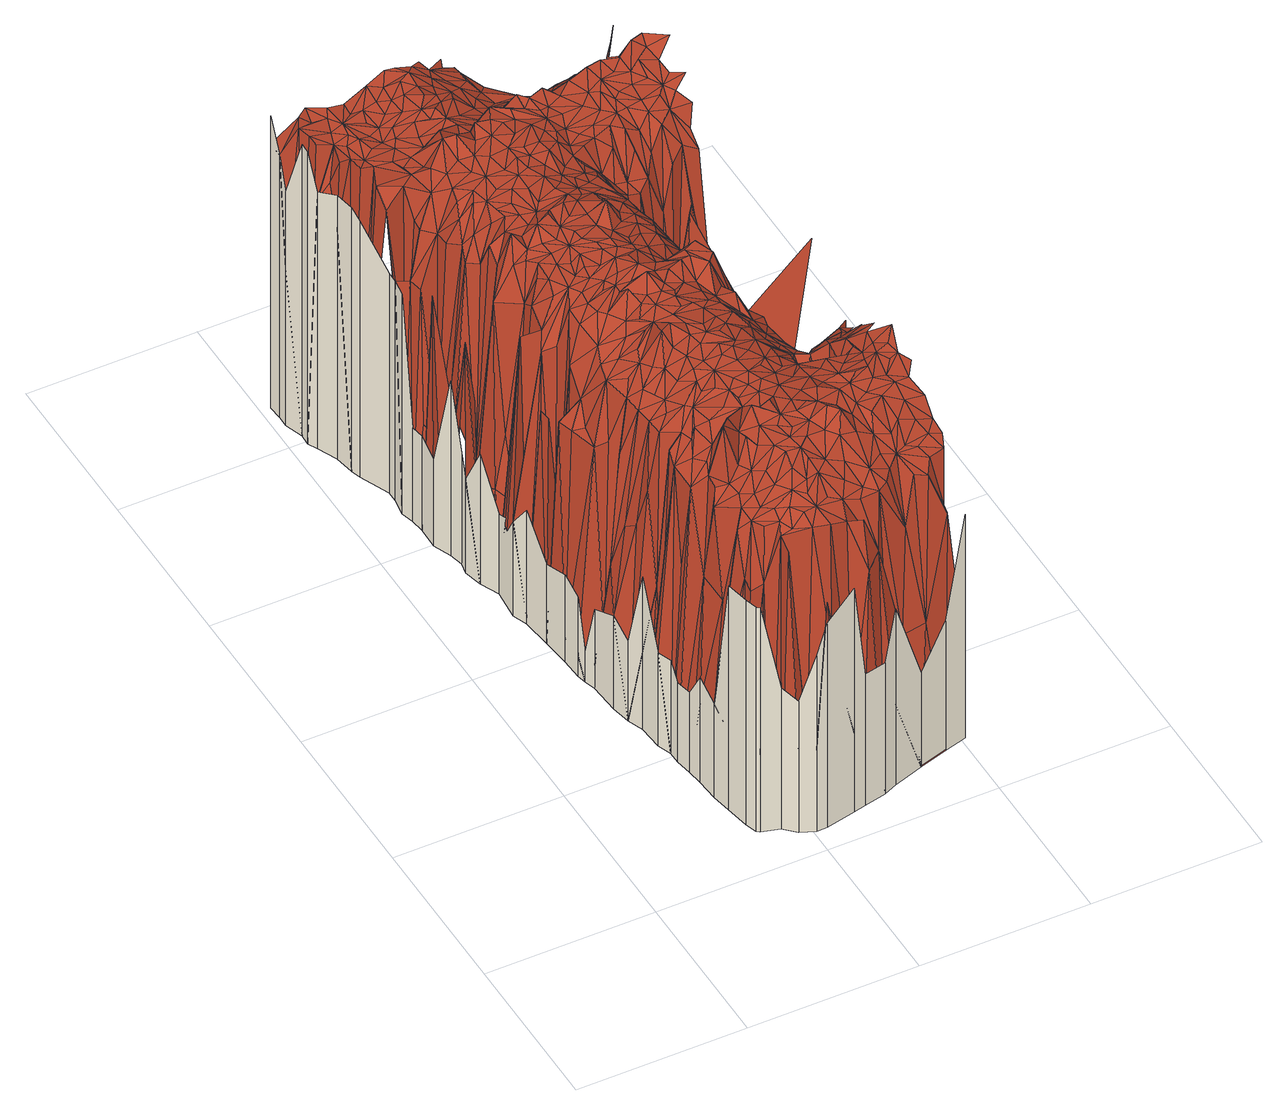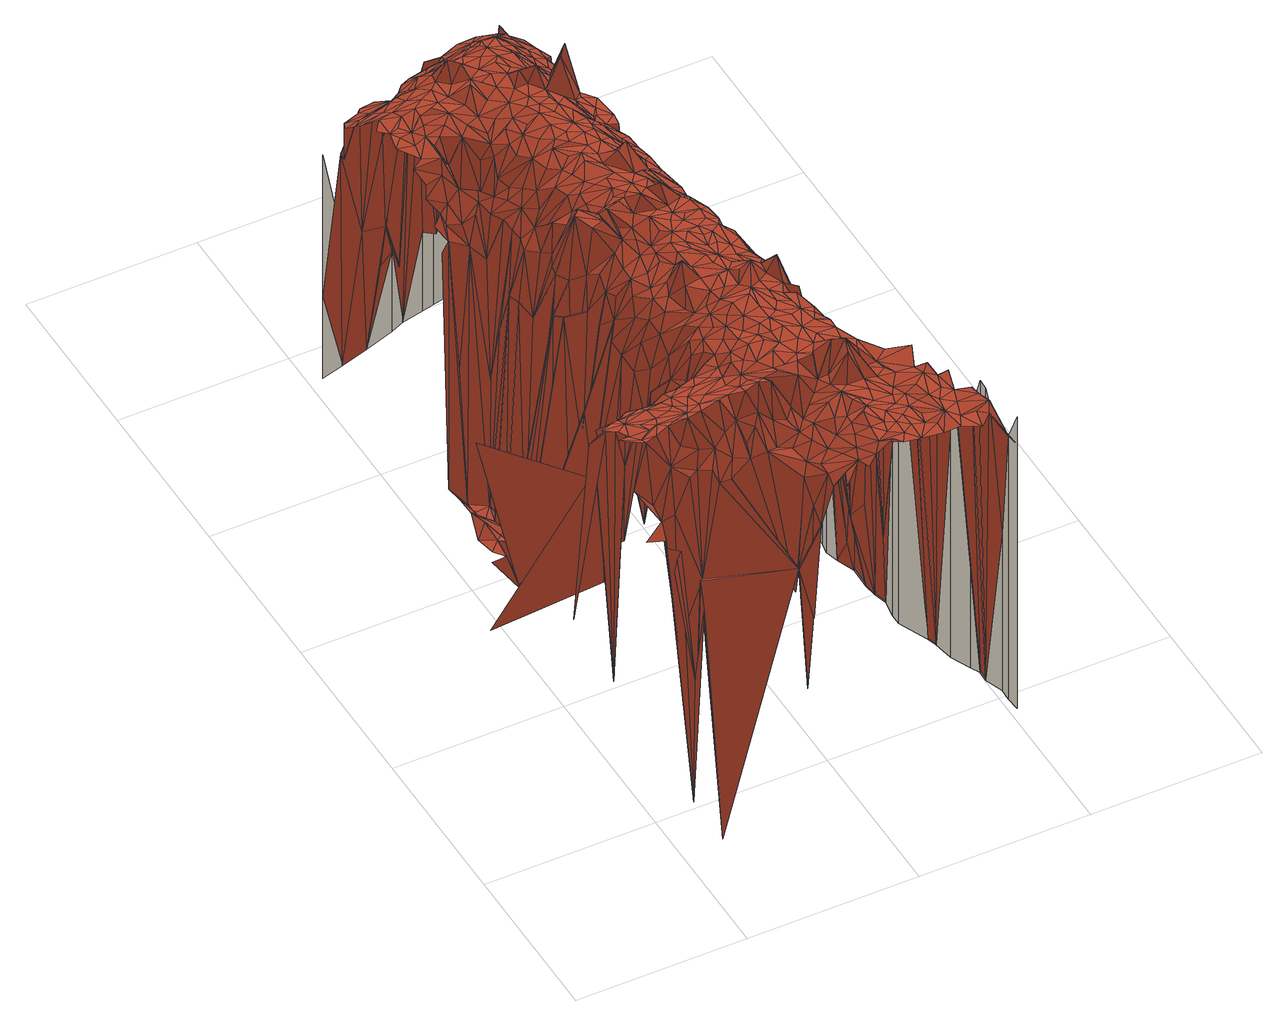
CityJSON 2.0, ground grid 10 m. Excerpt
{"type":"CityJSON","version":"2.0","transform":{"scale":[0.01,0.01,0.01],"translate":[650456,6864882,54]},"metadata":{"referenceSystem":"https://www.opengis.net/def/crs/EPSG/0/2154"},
"CityObjects":{
"building1":{"type":"Building","geometry":[{"type":"MultiSurface","lod":"2","boundaries":[[[0,1,2,3]],[[1,4,5,2]],[[6,0,3,7]],[[4,8,9,5]],[[10,11,12]],[[8,13,14,9]],[[15,10,16]],[[11,17,12]],[[18,15,16]],[[19,11,10]],[[20,6,7,21]],[[13,22,23,14]],[[15,19,10]],[[20,24,18]],[[17,25,26]],[[22,27,28,23]],[[11,29,17]],[[24,15,18]],[[27,30,31,28]],[[32,22,26]],[[30,33,34,31]],[[22,32,27]],[[35,11,19]],[[33,36,37,34]],[[29,38,17]],[[25,32,26]],[[39,30,27]],[[15,35,19]],[[40,20,21,41]],[[38,25,17]],[[36,42,43,37]],[[42,44,45,43]],[[11,35,29]],[[46,47,20]],[[20,48,24]],[[30,49,50]],[[49,51,50]],[[32,39,27]],[[48,15,24]],[[51,52,53]],[[30,39,54]],[[44,55,56,45]],[[52,42,53]],[[57,32,25]],[[47,48,20]],[[58,42,59]],[[35,15,60]],[[49,30,54]],[[52,51,61]],[[38,57,25]],[[35,38,29]],[[51,49,61]],[[55,62,63,56]],[[64,65,58]],[[62,66,67,63]],[[68,40,41,69]],[[47,46,70]],[[52,71,42]],[[32,57,72]],[[15,73,60]],[[42,71,59]],[[39,49,54]],[[48,73,15]],[[66,74,75,67]],[[76,64,58]],[[70,46,77]],[[48,47,70]],[[76,58,59]],[[39,32,78]],[[79,62,65]],[[73,35,60]],[[62,79,80]],[[57,38,81]],[[38,35,82]],[[78,32,72]],[[83,84,80]],[[64,79,65]],[[57,85,72]],[[52,61,86]],[[61,49,86]],[[74,87,88,75]],[[49,39,89]],[[85,57,81]],[[35,73,90]],[[35,90,82]],[[79,83,80]],[[73,48,91]],[[87,84,92]],[[84,83,93]],[[39,78,94]],[[95,38,82]],[[96,68,69,97]],[[71,52,98]],[[38,95,81]],[[92,84,93]],[[85,78,72]],[[39,94,89]],[[87,99,100,88]],[[79,64,101]],[[71,102,59]],[[103,48,70]],[[104,105,87]],[[104,87,106]],[[99,107,108,100]],[[102,76,59]],[[109,64,76]],[[91,48,103]],[[110,70,77]],[[73,91,111]],[[90,73,111]],[[83,79,112]],[[113,52,86]],[[83,114,93]],[[49,113,86]],[[78,85,115]],[[116,49,89]],[[64,109,101]],[[117,87,92]],[[102,71,98]],[[118,110,77]],[[87,117,106]],[[105,104,119]],[[120,85,81]],[[121,95,82]],[[52,113,98]],[[90,122,82]],[[107,123,124,108]],[[95,120,81]],[[125,92,93]],[[117,104,106]],[[102,109,76]],[[126,79,101]],[[49,116,113]],[[105,127,128]],[[94,78,129]],[[115,85,130]],[[131,132,128]],[[91,133,111]],[[110,103,70]],[[114,125,93]],[[134,135,136,137]],[[79,126,112]],[[78,115,138]],[[122,90,111]],[[94,129,89]],[[104,117,119]],[[139,117,92]],[[123,134,137,124]],[[132,131,140]],[[114,83,141]],[[122,121,82]],[[133,91,103]],[[85,120,130]],[[83,112,141]],[[125,139,92]],[[127,105,119]],[[95,121,142]],[[120,95,142]],[[129,78,138]],[[135,143,144,136]],[[109,126,101]],[[134,145,146]],[[127,147,128]],[[147,131,128]],[[131,148,140]],[[149,116,89]],[[148,145,134]],[[150,102,98]],[[129,149,89]],[[151,152,153,154]],[[143,151,154,144]],[[117,155,119]],[[125,114,141]],[[112,126,141]],[[156,157,146]],[[158,96,97,159]],[[145,156,146]],[[160,110,118]],[[152,161,162,153]],[[117,139,163]],[[133,164,111]],[[113,165,98]],[[155,127,119]],[[139,125,163]],[[166,115,130]],[[102,167,109]],[[164,122,111]],[[151,168,152]],[[164,133,103]],[[120,169,130]],[[165,150,98]],[[170,126,109]],[[121,122,171]],[[115,166,138]],[[155,117,163]],[[145,148,172]],[[110,173,103]],[[152,174,161]],[[167,102,150]],[[151,157,175]],[[116,176,113]],[[172,148,131]],[[161,177,178,162]],[[168,174,152]],[[179,120,142]],[[121,180,142]],[[181,125,141]],[[127,182,147]],[[177,183,184,178]],[[149,176,116]],[[126,185,141]],[[168,151,175]],[[182,131,147]],[[167,170,109]],[[157,156,186]],[[149,129,187]],[[173,164,103]],[[122,164,188]],[[127,155,189]],[[169,120,190]],[[169,166,130]],[[156,145,191]],[[125,192,163]],[[180,121,171]],[[176,165,113]],[[120,179,190]],[[193,122,188]],[[122,193,171]],[[165,167,150]],[[145,172,194]],[[183,195,196,184]],[[197,177,161]],[[182,172,131]],[[192,125,181]],[[170,167,198]],[[176,149,187]],[[177,199,183]],[[157,200,175]],[[201,129,138]],[[202,126,170]],[[174,197,161]],[[203,204,205,206]],[[200,157,186]],[[191,145,194]],[[173,110,207]],[[180,179,142]],[[208,181,141]],[[126,202,185]],[[209,155,163]],[[207,110,160]],[[204,210,211,205]],[[156,200,186]],[[212,213,214,215]],[[216,174,168]],[[216,168,175]],[[166,169,190]],[[177,217,218]],[[185,202,141]],[[183,199,196]],[[197,217,177]],[[219,203,206,220]],[[210,221,222,211]],[[213,219,220,214]],[[129,201,187]],[[223,212,215,224]],[[155,209,189]],[[195,223,224,196]],[[192,225,163]],[[221,226,227,222]],[[228,210,204]],[[199,177,218]],[[172,182,229]],[[230,170,198]],[[166,201,138]],[[202,208,141]],[[167,230,198]],[[231,176,187]],[[164,232,188]],[[233,234,235]],[[236,166,190]],[[216,197,174]],[[164,173,237]],[[238,239,212]],[[210,240,241]],[[179,236,190]],[[167,165,242]],[[156,191,243]],[[225,209,163]],[[232,193,188]],[[240,244,241]],[[217,197,218]],[[245,204,235]],[[193,246,171]],[[247,127,189]],[[247,182,127]],[[226,248,249,227]],[[165,176,242]],[[172,250,194]],[[202,170,251]],[[200,156,243]],[[246,180,171]],[[252,216,175]],[[234,233,253]],[[254,238,196]],[[255,233,213]],[[200,252,175]],[[210,228,256]],[[257,158,159,258]],[[170,230,251]],[[199,254,196]],[[240,210,256]],[[207,160,259]],[[250,191,194]],[[173,207,237]],[[250,172,229]],[[260,192,181]],[[167,261,230]],[[262,213,212]],[[180,246,179]],[[182,263,229]],[[201,231,187]],[[232,164,264]],[[166,236,265]],[[261,167,242]],[[245,228,204]],[[208,260,181]],[[233,255,253]],[[234,245,235]],[[176,266,242]],[[267,255,213]],[[236,179,268]],[[266,176,269]],[[239,262,212]],[[201,166,265]],[[244,270,271]],[[164,272,264]],[[273,176,231]],[[208,202,274]],[[232,275,193]],[[225,192,276]],[[275,246,193]],[[216,277,197]],[[272,164,237]],[[245,234,253]],[[240,270,244]],[[179,246,268]],[[238,278,239]],[[262,267,213]],[[209,247,189]],[[228,245,256]],[[197,279,218]],[[182,247,263]],[[279,199,218]],[[250,280,191]],[[176,273,269]],[[277,216,252]],[[254,199,281]],[[282,209,225]],[[238,254,278]],[[255,245,253]],[[283,252,200]],[[284,202,251]],[[263,285,229]],[[286,207,259]],[[287,250,229]],[[288,236,268]],[[207,286,237]],[[289,261,242]],[[201,273,231]],[[197,277,290]],[[230,284,251]],[[192,291,276]],[[292,200,243]],[[293,240,256]],[[272,232,264]],[[191,294,243]],[[282,225,276]],[[295,208,274]],[[280,294,191]],[[285,287,229]],[[261,296,230]],[[236,297,265]],[[260,298,192]],[[197,290,279]],[[292,283,200]],[[299,255,267]],[[300,201,265]],[[295,260,208]],[[199,279,281]],[[270,240,301]],[[192,298,291]],[[266,302,242]],[[245,293,256]],[[303,254,281]],[[232,304,275]],[[302,266,269]],[[297,236,288]],[[304,246,275]],[[289,296,261]],[[246,305,268]],[[273,201,306]],[[262,299,267]],[[247,285,263]],[[245,255,307]],[[278,254,303]],[[308,277,252]],[[309,288,268]],[[209,282,310]],[[280,250,311]],[[202,312,274]],[[283,308,252]],[[247,209,310]],[[255,299,307]],[[286,313,237]],[[284,230,314]],[[297,300,265]],[[315,250,287]],[[302,289,242]],[[230,296,314]],[[273,302,269]],[[316,257,258,317]],[[316,286,259]],[[277,318,290]],[[250,315,311]],[[319,262,239]],[[312,202,284]],[[320,232,272]],[[246,304,305]],[[278,319,239]],[[285,315,287]],[[240,321,301]],[[309,297,288]],[[201,322,306]],[[290,318,279]],[[240,293,321]],[[201,300,322]],[[323,292,243]],[[304,232,320]],[[324,303,281]],[[325,280,311]],[[326,273,306]],[[327,270,301]],[[325,294,280]],[[328,245,307]],[[300,297,329]],[[312,295,274]],[[279,324,281]],[[296,289,330]],[[331,272,237]],[[323,283,292]],[[294,323,243]],[[285,247,332]],[[324,278,303]],[[289,302,330]],[[245,328,293]],[[333,309,268]],[[295,312,260]],[[312,298,260]],[[302,273,334]],[[308,283,335]],[[299,262,336]],[[305,333,268]],[[313,331,237]],[[315,285,332]],[[299,337,307]],[[338,284,314]],[[339,282,276]],[[277,308,340]],[[300,329,341]],[[291,339,276]],[[273,326,334]],[[291,298,342]],[[279,318,343]],[[344,247,310]],[[322,326,306]],[[318,277,340]],[[329,297,341]],[[286,331,313]],[[333,297,309]],[[282,345,310]],[[315,346,311]],[[247,347,332]],[[321,327,301]],[[298,312,348]],[[338,312,284]],[[324,319,278]],[[322,300,341]],[[299,349,337]],[[294,325,350]],[[296,351,314]],[[337,328,307]],[[346,325,311]],[[305,304,352]],[[331,286,316]],[[247,344,347]],[[262,319,336]],[[323,294,350]],[[353,320,272]],[[296,330,354]],[[355,324,279]],[[272,331,356]],[[357,298,348]],[[304,320,358]],[[353,272,356]],[[355,279,343]],[[283,359,335]],[[283,323,359]],[[360,345,282]],[[346,315,332]],[[330,302,361]],[[328,362,293]],[[339,360,282]],[[363,291,342]],[[293,362,321]],[[351,338,314]],[[364,302,334]],[[297,333,365]],[[366,308,335]],[[298,357,342]],[[349,299,367]],[[333,305,352]],[[299,336,367]],[[326,364,334]],[[297,368,341]],[[345,344,310]],[[363,339,291]],[[351,296,354]],[[347,369,332]],[[368,297,365]],[[337,362,328]],[[318,370,343]],[[325,346,371]],[[327,321,372]],[[336,319,373]],[[308,366,340]],[[326,322,374]],[[312,375,348]],[[325,376,350]],[[319,324,377]],[[378,304,358]],[[379,316,317,380]],[[320,353,358]],[[304,378,352]],[[318,340,370]],[[302,381,361]],[[344,382,347]],[[312,338,383]],[[302,364,381]],[[376,325,371]],[[384,331,316]],[[349,385,337]],[[375,357,348]],[[386,323,350]],[[387,322,341]],[[321,362,372]],[[330,388,354]],[[355,389,324]],[[357,363,342]],[[364,326,374]],[[388,330,361]],[[362,337,390]],[[370,355,343]],[[339,345,360]],[[338,351,383]],[[324,389,377]],[[359,366,335]],[[336,373,391]],[[319,392,373]],[[393,346,332]],[[394,369,347]],[[369,393,332]],[[322,387,374]],[[331,395,356]],[[382,394,347]],[[359,323,396]],[[337,385,390]],[[368,387,341]],[[375,312,397]],[[395,353,356]],[[397,312,383]],[[333,398,365]],[[385,349,367]],[[376,386,350]],[[392,319,377]],[[399,368,365]],[[346,393,371]],[[400,333,352]],[[363,357,401]],[[323,386,396]],[[402,351,354]],[[382,344,403]],[[340,366,370]],[[367,336,391]],[[404,366,359]],[[405,376,371]],[[373,392,391]],[[357,375,401]],[[339,363,406]],[[353,407,358]],[[404,359,396]],[[351,402,383]],[[362,408,372]],[[345,339,409]],[[410,362,390]],[[398,399,365]],[[381,411,361]],[[407,378,358]],[[393,405,371]],[[394,393,369]],[[378,412,352]],[[345,413,344]],[[400,398,333]],[[414,364,374]],[[394,382,403]],[[411,388,361]],[[366,404,415]],[[389,355,416]],[[395,331,417]],[[385,410,390]],[[399,398,368]],[[408,362,418]],[[362,410,419]],[[412,400,352]],[[420,355,370]],[[363,401,421]],[[415,404,396]],[[353,395,407]],[[389,422,377]],[[388,423,354]],[[424,385,367]],[[387,368,425]],[[426,331,384]],[[427,397,383]],[[387,414,374]],[[344,413,403]],[[362,428,418]],[[422,392,377]],[[423,402,354]],[[375,397,429]],[[406,363,421]],[[364,430,381]],[[376,431,386]],[[428,362,419]],[[402,427,383]],[[375,432,401]],[[376,405,433]],[[368,398,425]],[[366,420,370]],[[364,414,434]],[[392,422,391]],[[413,345,409]],[[435,367,391]],[[386,431,396]],[[331,426,417]],[[436,411,381]],[[355,420,416]],[[405,393,433]],[[339,406,437]],[[430,364,434]],[[376,433,438]],[[378,407,439]],[[409,339,437]],[[410,385,440]],[[441,394,403]],[[385,424,440]],[[411,423,388]],[[412,378,439]],[[393,394,441]],[[435,424,367]],[[431,415,396]],[[442,366,415]],[[420,366,443]],[[401,432,421]],[[375,429,444]],[[445,389,416]],[[422,389,445]],[[432,375,444]],[[366,442,443]],[[410,428,419]],[[395,446,407]],[[422,435,391]],[[447,376,438]],[[398,400,448]],[[426,395,417]],[[449,426,384]],[[430,436,381]],[[402,423,450]],[[431,376,447]],[[400,412,448]],[[414,387,451]],[[429,397,452]],[[397,427,453]],[[398,454,425]],[[433,393,455]],[[456,379,380,457]],[[393,458,455]],[[413,441,403]],[[427,402,459]],[[449,384,456]],[[458,393,460]],[[414,430,434]],[[431,442,415]],[[393,441,460]],[[461,387,425]],[[462,402,450]],[[413,409,437]],[[432,463,421]],[[424,435,464]],[[465,406,421]],[[428,410,466]],[[433,447,438]],[[397,453,452]],[[467,412,439]],[[435,422,468]],[[469,408,418]],[[444,429,452]],[[470,422,445]],[[446,395,471]],[[432,444,472]],[[446,473,407]],[[412,467,448]],[[387,461,451]],[[428,469,418]],[[406,465,437]],[[474,445,416]],[[475,411,436]],[[407,476,439]],[[463,432,472]],[[430,414,477]],[[411,475,423]],[[395,426,471]],[[420,474,416]],[[424,478,440]],[[423,462,450]],[[402,462,459]],[[410,440,479]],[[398,480,454]],[[454,461,425]],[[463,465,421]],[[453,427,459]],[[478,424,464]],[[480,398,448]],[[481,420,443]],[[442,431,482]],[[413,483,441]],[[473,484,407]],[[466,410,479]],[[426,449,456]],[[428,466,485]],[[486,413,437]],[[442,481,443]],[[474,470,445]],[[431,487,482]],[[441,483,460]],[[484,476,407]],[[488,458,460]],[[489,433,455]],[[430,475,436]],[[408,469,490]],[[458,489,455]],[[447,433,491]],[[476,467,439]],[[492,435,468]],[[435,492,464]],[[493,414,451]],[[473,446,471]],[[422,494,468]],[[433,495,491]],[[469,428,485]],[[444,496,472]],[[474,420,497]],[[414,493,477]],[[498,430,477]],[[462,423,499]],[[422,470,494]],[[500,444,452]],[[465,463,501]],[[467,480,448]],[[461,454,502]],[[483,488,460]],[[496,463,472]],[[495,433,503]],[[420,481,504]],[[481,442,482]],[[497,420,504]],[[454,480,502]],[[423,475,499]],[[505,413,486]],[[506,431,447]],[[458,488,489]],[[431,506,487]],[[413,505,483]],[[466,507,485]],[[453,500,452]],[[465,508,437]],[[505,486,437]],[[463,496,501]],[[470,474,509]],[[461,510,451]],[[433,489,503]],[[478,511,440]],[[467,476,512]],[[475,430,513]],[[430,498,513]],[[507,466,479]],[[514,426,456]],[[440,511,479]],[[480,467,512]],[[426,514,471]],[[496,444,515]],[[516,453,459]],[[444,500,515]],[[473,517,484]],[[493,498,477]],[[462,516,459]],[[487,518,482]],[[510,493,451]],[[508,505,437]],[[517,473,471]],[[519,478,464]],[[517,476,484]],[[483,520,488]],[[521,469,485]],[[506,447,491]],[[522,465,501]],[[507,521,485]],[[492,519,464]],[[523,492,468]],[[512,476,524]],[[495,525,491]],[[500,453,526]],[[518,481,482]],[[527,461,502]],[[489,488,528]],[[505,520,483]],[[529,474,497]],[[522,508,465]],[[481,530,504]],[[494,523,468]],[[480,531,502]],[[462,499,532]],[[510,461,533]],[[534,470,509]],[[506,535,487]],[[525,495,503]],[[535,518,487]],[[496,522,501]],[[536,511,478]],[[453,516,526]],[[537,507,479]],[[538,497,504]],[[474,529,509]],[[470,534,494]],[[531,480,512]],[[539,517,471]],[[514,539,471]],[[499,475,532]],[[488,520,528]],[[476,540,524]],[[476,517,540]],[[519,536,478]],[[541,498,493]],[[511,537,479]],[[505,508,542]],[[493,510,533]],[[462,532,516]],[[461,527,533]],[[481,543,530]],[[531,527,502]],[[543,481,518]],[[489,544,503]],[[475,513,545]],[[513,498,545]],[[530,538,504]],[[525,506,491]],[[496,515,546]],[[508,522,547]],[[514,456,548]],[[544,489,528]],[[548,456,457,549]],[[550,469,521]],[[531,512,551]],[[521,507,552]],[[500,553,515]],[[522,496,546]],[[508,554,542]],[[554,508,547]],[[520,555,528]],[[523,519,492]],[[511,536,556]],[[553,500,526]],[[538,529,497]],[[512,524,557]],[[520,505,558]],[[529,559,509]],[[532,475,560]],[[559,534,509]],[[498,541,545]],[[507,537,552]],[[558,505,542]],[[541,493,561]],[[536,519,556]],[[522,554,547]],[[517,539,562]],[[534,523,494]],[[539,514,562]],[[475,563,560]],[[515,553,546]],[[537,511,564]],[[565,493,533]],[[551,512,557]],[[525,503,566]],[[567,518,535]],[[563,475,545]],[[524,540,557]],[[554,558,542]],[[540,517,568]],[[543,569,530]],[[493,565,561]],[[503,544,566]],[[570,522,546]],[[527,565,533]],[[506,525,571]],[[554,522,570]],[[555,520,572]],[[527,531,573]],[[574,544,528]],[[506,575,535]],[[576,541,561]],[[543,518,577]],[[569,538,530]],[[517,578,568]],[[516,532,579]],[[580,511,556]],[[520,558,572]],[[559,529,581]],[[534,559,581]],[[578,517,582]],[[519,523,583]],[[575,567,535]],[[516,584,526]],[[585,537,564]],[[519,580,556]],[[537,585,552]],[[555,586,528]],[[587,531,551]],[[569,543,577]],[[553,526,588]],[[523,534,583]],[[589,554,570]],[[590,517,562]],[[511,591,564]],[[565,576,561]],[[592,521,552]],[[592,550,521]],[[553,593,546]],[[540,568,557]],[[529,538,594]],[[569,595,538]],[[567,596,518]],[[565,527,597]],[[575,506,571]],[[598,532,560]],[[593,570,546]],[[514,599,562]],[[600,541,576]],[[541,600,545]],[[599,514,548]],[[517,590,582]],[[518,596,577]],[[558,554,601]],[[511,580,591]],[[586,574,528]],[[563,602,560]],[[525,603,571]],[[531,604,573]],[[532,598,579]],[[603,525,566]],[[584,516,579]],[[589,570,593]],[[604,527,573]],[[544,605,566]],[[605,544,574]],[[554,589,606]],[[529,607,581]],[[600,563,545]],[[586,555,572]],[[575,596,567]],[[591,585,564]],[[593,553,608]],[[526,584,588]],[[531,587,604]],[[602,598,560]],[[554,609,601]],[[592,610,550]],[[585,592,552]],[[519,611,612]],[[607,529,594]],[[613,534,581]],[[580,519,612]],[[609,554,606]],[[597,527,614]],[[519,615,611]],[[615,519,583]],[[534,613,583]],[[568,578,616]],[[563,600,602]],[[617,551,557]],[[558,618,572]],[[619,553,588]],[[553,619,608]],[[595,569,620]],[[603,575,571]],[[621,569,577]],[[622,565,597]],[[576,565,623]],[[595,624,538]],[[589,593,625]],[[568,626,557]],[[617,587,551]],[[527,604,614]],[[598,584,579]],[[627,590,562]],[[628,578,582]],[[618,558,601]],[[629,600,576]],[[596,575,630]],[[596,621,577]],[[538,624,594]],[[605,631,566]],[[599,627,562]],[[631,603,566]],[[585,591,632]],[[592,585,632]],[[589,625,606]],[[569,621,620]],[[592,633,610]],[[634,605,574]],[[598,602,635]],[[578,628,616]],[[618,586,572]],[[607,636,581]],[[637,548,549,638]],[[584,619,588]],[[629,576,623]],[[639,593,608]],[[640,565,622]],[[641,599,548]],[[586,634,574]],[[626,568,616]],[[602,600,635]],[[575,642,630]],[[636,613,581]],[[636,607,594]],[[580,643,591]],[[596,644,621]],[[590,645,582]],[[565,640,623]],[[626,617,557]],[[575,603,646]],[[593,639,625]],[[624,595,620]],[[619,639,608]],[[647,622,597]],[[643,580,612]],[[584,598,648]],[[611,649,612]],[[650,596,630]],[[651,609,606]],[[647,597,614]],[[613,652,583]],[[600,629,653]],[[598,635,654]],[[609,655,601]],[[615,652,611]],[[656,598,654]],[[652,615,583]],[[587,617,657]],[[591,643,632]],[[631,605,658]],[[603,631,658]],[[659,592,632]],[[596,650,644]],[[642,575,646]],[[627,645,590]],[[635,600,653]],[[587,660,604]],[[619,584,661]],[[645,628,582]],[[624,636,594]],[[598,656,648]],[[633,592,659]],[[625,651,606]],[[609,651,662]],[[605,634,658]],[[652,649,611]],[[586,618,663]],[[655,618,601]],[[655,609,662]],[[660,587,657]],[[642,650,630]],[[613,636,664]],[[621,665,620]],[[639,619,661]],[[640,622,666]],[[634,586,663]],[[604,660,614]],[[644,665,621]],[[643,659,632]],[[649,643,612]],[[622,647,666]],[[625,639,667]],[[668,629,623]],[[669,626,616]],[[629,668,653]],[[670,584,648]],[[652,613,671]],[[584,670,661]],[[672,624,620]],[[640,668,623]],[[628,669,616]],[[660,647,614]],[[635,673,654]],[[674,603,658]],[[675,651,625]],[[665,672,620]],[[676,613,664]],[[617,677,657]],[[673,635,653]],[[603,674,646]],[[678,640,666]],[[618,655,679]],[[633,659,680]],[[617,626,681]],[[644,650,682]],[[634,683,658]],[[650,642,684]],[[613,676,671]],[[685,625,667]],[[628,645,686]],[[665,644,682]],[[647,678,666]],[[687,656,654]],[[668,640,678]],[[685,675,625]],[[618,688,663]],[[633,680,689]],[[690,634,663]],[[691,673,653]],[[659,643,692]],[[693,660,657]],[[688,618,679]],[[656,694,648]],[[643,649,692]],[[669,628,686]],[[636,695,664]],[[626,669,681]],[[695,636,624]],[[680,659,696]],[[697,639,661]],[[652,698,649]],[[699,642,646]],[[683,634,690]],[[662,651,700]],[[673,687,654]],[[677,617,681]],[[698,652,671]],[[639,697,667]],[[647,660,701]],[[655,662,700]],[[659,692,696]],[[682,650,702]],[[694,670,648]],[[683,674,658]],[[672,665,703]],[[656,687,704]],[[705,691,653]],[[694,656,704]],[[684,642,699]],[[672,695,624]],[[668,705,653]],[[655,688,679]],[[706,693,657]],[[677,706,657]],[[668,678,707]],[[670,697,661]],[[678,647,708]],[[692,649,709]],[[710,650,684]],[[649,698,709]],[[650,710,702]],[[695,676,664]],[[688,690,663]],[[676,711,671]],[[712,651,675]],[[713,665,682]],[[714,698,671]],[[711,714,671]],[[697,685,667]],[[665,713,703]],[[647,701,708]],[[674,699,646]],[[706,660,693]],[[695,672,703]],[[651,712,700]],[[670,694,715]],[[716,673,691]],[[701,660,717]],[[685,718,675]],[[688,655,719]],[[697,670,715]],[[668,707,720]],[[680,696,721]],[[674,683,722]],[[660,706,717]],[[676,723,711]],[[696,692,721]],[[716,687,673]],[[713,682,724]],[[718,712,675]],[[676,695,725]],[[687,726,704]],[[727,683,690]],[[705,668,720]],[[726,694,704]],[[728,655,700]],[[705,716,691]],[[723,676,725]],[[690,688,729]],[[678,730,707]],[[706,677,731]],[[732,682,702]],[[698,733,709]],[[698,714,734]],[[714,711,734]],[[692,709,735]],[[718,685,736]],[[737,710,684]],[[738,685,697]],[[713,739,703]],[[655,728,719]],[[739,695,703]],[[740,680,741]],[[737,684,699]],[[683,727,722]],[[711,723,734]],[[730,678,708]],[[685,738,736]],[[710,732,702]],[[738,697,715]],[[680,742,741]],[[743,680,721]],[[744,674,722]],[[674,744,699]],[[716,726,687]],[[712,745,700]],[[694,746,715]],[[682,732,724]],[[694,726,747]],[[728,688,719]],[[727,690,729]],[[721,692,735]],[[748,701,717]],[[695,749,725]],[[709,733,735]],[[701,748,708]],[[718,745,712]],[[749,723,725]],[[680,743,742]],[[738,718,736]],[[706,748,717]],[[710,737,750]],[[707,751,720]],[[739,713,752]],[[745,728,700]],[[698,734,753]],[[733,698,753]],[[754,694,747]],[[723,755,734]],[[732,710,750]],[[695,739,756]],[[757,705,720]],[[746,738,715]],[[707,730,758]],[[759,713,724]],[[688,760,729]],[[757,716,705]],[[749,695,756]],[[745,718,761]],[[751,707,758]],[[743,721,735]],[[762,744,722]],[[727,762,722]],[[688,728,763]],[[694,754,746]],[[723,749,764]],[[726,754,747]],[[744,765,699]],[[713,759,752]],[[755,723,764]],[[765,737,699]],[[766,757,720]],[[737,732,750]],[[728,745,767]],[[726,716,768]],[[734,755,753]],[[751,766,720]],[[760,727,729]],[[760,688,763]],[[732,759,724]],[[718,738,769]],[[770,743,735]],[[733,771,735]],[[772,716,757]],[[765,744,762]],[[728,767,763]],[[716,772,773]],[[716,773,768]],[[739,752,774]],[[775,762,727]],[[754,726,776]],[[737,765,777]],[[771,733,753]],[[732,737,778]],[[743,770,779]],[[780,738,746]],[[749,781,764]],[[772,757,766]],[[743,782,742]],[[783,726,768]],[[739,784,756]],[[771,770,735]],[[718,785,761]],[[755,771,753]],[[765,762,775]],[[727,760,786]],[[775,727,786]],[[726,783,776]],[[784,749,756]],[[755,787,771]],[[782,743,779]],[[752,759,774]],[[785,745,761]],[[788,737,777]],[[789,732,778]],[[772,766,790]],[[791,755,764]],[[738,780,769]],[[773,772,768]],[[759,732,792]],[[793,718,769]],[[732,789,792]],[[737,788,778]],[[755,791,787]],[[765,775,794]],[[781,749,784]],[[765,788,777]],[[767,745,795]],[[781,791,764]],[[754,796,746]],[[794,775,786]],[[765,794,797]],[[798,739,774]],[[788,765,797]],[[785,718,793]],[[770,799,779]],[[800,789,778]],[[770,771,801]],[[767,795,763]],[[739,798,784]],[[802,782,779]],[[789,800,792]],[[772,803,768]],[[759,804,774]],[[787,805,771]],[[796,754,776]],[[796,780,746]],[[803,783,768]],[[795,760,763]],[[804,759,792]],[[787,791,806]],[[799,770,801]],[[799,802,779]],[[788,807,778]],[[805,787,806]],[[745,785,795]],[[783,796,776]],[[803,772,808]],[[791,781,809]],[[807,800,778]],[[807,788,797]],[[771,805,801]],[[780,810,769]],[[799,782,802]],[[800,804,792]],[[783,803,811]],[[782,799,812]],[[813,781,784]],[[791,805,806]],[[810,793,769]],[[796,783,811]],[[781,813,809]],[[780,796,814]],[[810,780,814]],[[804,815,774]],[[816,791,809]],[[817,794,786]],[[804,800,818]],[[810,785,793]],[[815,798,774]],[[807,819,800]],[[798,813,784]],[[794,817,797]],[[805,791,820]],[[821,807,797]],[[800,822,818]],[[785,810,795]],[[791,816,820]],[[800,819,822]],[[799,801,823]],[[801,805,823]],[[815,804,818]],[[796,824,814]],[[824,810,814]],[[813,798,825]],[[826,816,809]],[[813,826,809]],[[819,807,821]],[[810,827,795]],[[798,815,825]],[[822,819,818]],[[817,821,797]],[[805,820,823]],[[827,810,828]],[[810,824,828]],[[820,816,829]],[[819,830,818]],[[830,815,818]],[[831,813,825]],[[815,832,825]],[[816,826,829]],[[813,831,826]],[[833,817,786]],[[795,827,834]],[[832,815,835]],[[836,819,821]],[[815,830,835]],[[837,799,823]],[[830,819,838]],[[760,839,786]],[[832,831,825]],[[819,836,838]],[[837,820,829]],[[817,836,821]],[[820,837,823]],[[831,832,840]],[[826,841,829]],[[831,841,826]],[[842,760,795]],[[830,843,835]],[[844,832,835]],[[836,817,845]],[[843,830,838]],[[832,844,840]],[[836,846,838]],[[841,847,829]],[[836,845,848]],[[849,837,829]],[[831,840,850]],[[841,831,851]],[[843,844,835]],[[845,817,833]],[[852,799,837]],[[846,843,838]],[[846,836,848]],[[853,849,829]],[[847,853,829]],[[840,844,850]],[[831,854,851]],[[854,831,850]],[[845,855,848]],[[847,841,856]],[[839,833,786]],[[845,833,857]],[[858,841,851]],[[844,843,859]],[[855,846,848]],[[843,846,860]],[[855,845,857]],[[799,852,861]],[[841,858,856]],[[852,837,849]],[[854,858,851]],[[844,862,850]],[[843,860,859]],[[860,846,855]],[[853,852,849]],[[863,853,847]],[[863,847,856]],[[864,854,850]],[[862,844,859]],[[833,865,857]],[[799,861,866]],[[862,864,850]],[[858,863,856]],[[852,853,867]],[[853,863,867]],[[858,854,868]],[[854,864,869]],[[860,862,859]],[[860,855,870]],[[871,855,857]],[[864,862,869]],[[863,858,868]],[[862,860,872]],[[873,860,870]],[[874,854,869]],[[855,871,870]],[[854,874,868]],[[860,873,875]],[[876,852,867]],[[863,876,867]],[[872,860,875]],[[862,877,869]],[[861,852,878]],[[877,862,879]],[[877,874,869]],[[862,872,880]],[[881,863,868]],[[882,852,876]],[[862,880,879]],[[852,882,878]],[[874,881,868]],[[863,883,876]],[[863,881,884]],[[883,863,884]],[[885,861,878]],[[883,882,876]],[[877,886,874]],[[886,881,874]],[[861,885,866]],[[882,887,878]],[[881,888,884]],[[889,890,878]],[[882,883,891]],[[890,885,878]],[[888,883,884]],[[887,889,878]],[[887,882,891]],[[883,892,891]],[[890,889,893]],[[894,890,893]]],"semantics":{"surfaces":[{"type":"WallSurface"},{"type":"RoofSurface"}],"values":[0,0,0,0,1,0,1,1,1,1,0,0,1,1,1,0,1,1,0,1,0,1,1,0,1,1,1,1,0,1,0,0,1,1,1,1,1,1,1,1,1,0,1,1,1,1,1,1,1,1,1,1,0,1,0,0,1,1,1,1,1,1,1,0,1,1,1,1,1,1,1,1,1,1,1,1,1,1,1,1,0,1,1,1,1,1,1,1,1,1,1,0,1,1,1,1,1,0,1,1,1,1,1,0,1,1,1,1,1,1,1,1,1,1,1,1,1,1,1,1,1,1,1,1,1,1,0,1,1,1,1,1,1,1,1,1,1,1,1,1,0,1,1,1,1,1,1,0,1,1,1,1,1,1,1,1,1,1,1,0,1,1,1,1,1,1,1,1,1,0,0,1,1,1,1,0,1,1,0,1,1,1,1,1,1,1,1,1,1,1,1,1,1,1,1,1,1,1,1,1,1,1,0,1,1,1,1,1,0,1,1,1,1,1,1,1,1,1,1,1,1,1,1,1,1,1,1,1,1,1,0,1,1,1,1,1,1,1,1,1,1,0,1,1,1,1,1,1,1,1,0,1,0,1,1,1,1,1,1,1,0,0,0,1,0,1,0,1,0,1,1,1,1,1,1,1,1,1,1,1,1,1,1,1,1,1,1,1,1,1,1,1,1,1,1,0,1,1,1,1,1,1,1,1,1,1,1,0,1,1,1,1,1,1,1,1,1,1,1,1,1,1,1,1,1,1,1,1,1,1,1,1,1,1,1,1,1,1,1,1,1,1,1,1,1,1,1,1,1,1,1,1,1,1,1,1,1,1,1,1,1,1,1,1,1,1,1,1,1,1,1,1,1,1,1,1,1,1,1,1,1,1,1,1,1,1,1,1,1,1,1,1,1,1,1,1,1,1,1,1,1,1,1,1,1,1,1,1,1,1,1,1,1,1,1,1,1,1,1,1,0,1,1,1,1,1,1,1,1,1,1,1,1,1,1,1,1,1,1,1,1,1,1,1,1,1,1,1,1,1,1,1,1,1,1,1,1,1,1,1,1,1,1,1,1,1,1,1,1,1,1,1,1,1,1,1,1,1,1,1,1,1,1,1,1,1,1,1,1,1,1,1,1,1,1,1,1,1,1,1,1,1,1,1,1,1,1,1,1,1,1,1,1,1,1,1,1,1,1,1,1,1,1,1,1,1,1,1,1,1,1,1,1,1,1,1,1,1,1,1,0,1,1,1,1,1,1,1,1,1,1,1,1,1,1,1,1,1,1,1,1,1,1,1,1,1,1,1,1,1,1,1,1,1,1,1,1,1,1,1,1,1,1,1,1,1,1,1,1,1,1,1,1,1,1,1,1,1,1,1,1,1,1,1,1,1,1,1,1,1,1,1,1,1,1,1,1,1,1,1,1,1,1,1,1,1,1,1,1,1,1,1,1,1,1,1,1,1,1,1,1,1,1,1,1,1,1,1,1,1,1,1,1,1,1,1,1,1,1,1,1,1,1,1,1,1,1,1,1,1,1,1,1,1,1,1,1,1,1,1,1,1,1,1,1,1,1,1,1,1,1,1,1,1,0,1,1,1,1,1,1,1,1,1,1,1,1,1,1,1,1,1,1,1,1,1,1,1,1,1,1,1,1,1,1,1,1,1,1,1,1,1,1,1,1,1,1,1,1,1,1,1,1,1,1,1,1,1,1,1,1,1,1,1,1,1,1,1,1,1,1,1,1,1,1,1,1,1,1,1,1,1,1,1,1,1,1,1,1,1,1,1,1,1,1,1,1,1,1,1,1,1,1,1,1,1,1,1,1,1,1,1,1,1,1,1,1,1,1,1,1,1,1,1,1,1,1,1,1,1,1,1,1,1,1,1,1,1,1,1,1,1,1,1,1,1,1,1,1,1,1,1,1,1,1,1,1,1,1,1,1,1,1,1,1,1,1,1,1,1,1,1,1,1,1,1,1,1,1,1,1,1,1,1,1,1,1,1,1,0,1,1,1,1,1,1,1,1,1,1,1,1,1,1,1,1,1,1,1,1,1,1,1,1,1,1,1,1,1,1,1,1,1,1,1,1,1,1,1,1,1,1,1,1,1,1,1,1,1,1,1,1,1,1,1,1,1,1,1,1,1,1,1,1,1,1,1,1,1,1,1,1,1,1,1,1,1,1,1,1,1,1,1,1,1,1,1,1,1,1,1,1,1,1,1,1,1,1,1,1,1,1,1,1,1,1,1,1,1,1,1,1,1,1,1,1,1,1,1,1,1,1,1,1,1,1,1,1,1,1,1,1,1,1,1,1,1,1,1,1,1,1,1,1,1,1,1,1,1,1,1,1,1,1,1,1,1,1,1,1,1,1,0,1,1,1,1,1,1,1,1,1,1,1,1,1,1,1,1,1,1,1,1,1,1,1,1,1,1,1,1,1,1,1,1,1,1,1,1,1,1,1,1,1,1,1,1,1,1,1,1,1,1,1,1,1,1,1,1,1,1,1,1,1,1,1,1,1,1,1,1,1,1,1,1,1,1,1,1,1,1,1,1,1,1,1,1,1,1,1,1,1,1,1,1,1,1,1,1,1,1,1,1,1,1,1,1,1,1,1,1,1,1,1,1,1,1,1,1,1,1,1,1,1,1,1,1,1,1,1,1,1,1,1,1,1,1,1,1,1,1,1,1,1,1,1,1,1,1,1,1,1,1,1,1,1,1,1,1,1,1,1,1,1,1,1,1,1,1,1,1,1,1,1,1,1,1,1,1,1,1,1,1,1,1,1,1,1,1,1,1,1,1,1,1,1,1,1,1,1,1,1,1,1,1,1,1,1,1,1,1,1,1,1,1,1,1,1,1,1,1,1,1,1,1,1,1,1,1,1,1,1,1,1,1,1,1,1,1,1,1,1,1,1,1,1,1,1,1,1,1,1,1,1,1,1,1,1,1,1,1,1,1,1,1,1,1,1,1,1,1,1,1,1,1,1,1,1,1,1,1,1,1,1,1,1,1,1,1,1,1,1,1,1,1,1,1,1,1,1,1,1,1,1,1,1,1,1,1,1,1,1,1,1,1,1,1,1,1,1,1,1,1,1,1,1,1,1,1,1,1,1,1,1,1,1,1,1,1,1,1,1,1,1,1,1,1,1,1,1,1,1,1,1,1,1,1,1,1,1,1,1,1,1,1,1,1,1,1,1,1,1,1,1,1,1,1,1,1,1,1,1,1,1,1,1,1,1,1,1,1,1,1,1,1,1,1,1,1,1,1,1,1,1,1,1,1,1,1,1,1,1,1,1,1,1,1,1,1,1,1,1,1,1,1,1,1,1,1,1,1,1,1,1,1,1,1,1,1,1,1,1,1,1,1,1,1,1,1,1,1,1,1,1,1,1,1,1,1,1,1,1,1,1,1,1,1,1,1,1,1,1,1,1,1,1,1,1,1,1,1,1,1,1,1,1,1,1,1,1,1,1,1,1,1,1,1,1,1,1,1,1,1,1,1,1,1,1,1,1,1,1]}}]}
},
"vertices":[
[690,193,141],[667,263,141],[667,263,1705],[690,193,1704],[641,404,141],[641,404,1703],[706,181,141],[706,181,1703],[622,524,141],[622,524,791],[667,263,689],[733,399,1721],[641,404,688],[609,657,141],[609,657,871],[794,310,1727],[690,193,688],[622,524,790],[706,181,691],[720,309,1709],[811,148,141],[811,148,1126],[598,749,141],[598,749,700],[796,230,150],[714,605,1409],[609,657,697],[582,849,141],[582,849,693],[734,484,1990],[582,925,141],[582,925,788],[695,779,1439],[550,1003,141],[550,1003,790],[800,454,2048],[539,1153,141],[539,1153,1203],[797,557,2056],[673,878,1993],[877,84,141],[877,84,1056],[504,1245,141],[504,1245,695],[482,1362,141],[482,1362,787],[877,84,690],[871,179,2017],[879,284,2046],[665,1043,2008],[550,1003,789],[553,1066,678],[626,1162,1095],[539,1153,683],[654,948,1389],[470,1543,141],[470,1543,694],[711,691,1993],[482,1362,782],[594,1322,1404],[833,374,2059],[604,1088,695],[450,1611,141],[450,1611,349],[533,1486,1030],[470,1543,306],[439,1665,141],[439,1665,691],[963,47,141],[963,47,1366],[953,139,709],[608,1227,1713],[753,761,2052],[904,339,2091],[432,1794,141],[432,1794,747],[578,1422,1324],[963,47,709],[764,857,2053],[546,1582,379],[439,1665,281],[826,643,2074],[866,483,2091],[526,1656,1707],[432,1794,302],[818,728,2076],[689,1141,2035],[413,1964,141],[413,1964,690],[748,1004,2061],[911,412,2121],[946,280,2071],[458,1913,1705],[485,1822,1705],[790,924,2086],[879,570,2109],[1026,49,141],[1026,49,1561],[698,1270,2050],[392,2143,141],[392,2143,931],[603,1525,1728],[693,1367,2050],[1043,247,2066],[428,2058,1677],[392,2143,178],[441,1991,1672],[361,2228,141],[361,2228,796],[678,1461,2058],[1102,135,1250],[972,366,2141],[598,1639,1728],[776,1174,2092],[545,1790,1726],[835,825,2400],[793,1094,2100],[516,2027,931],[1026,49,1710],[457,2131,430],[919,680,2165],[965,510,2187],[1018,416,2201],[374,2409,141],[374,2409,696],[574,1890,1836],[673,1574,2056],[506,2196,1943],[361,2228,802],[851,979,2132],[888,763,2149],[465,2348,1944],[353,2282,693],[1031,315,2123],[324,2522,141],[300,2632,141],[300,2632,793],[324,2522,1045],[889,882,2381],[520,1966,716],[364,2323,694],[643,1743,2054],[964,607,2202],[314,2702,141],[314,2702,915],[402,2503,781],[300,2632,789],[456,2251,34],[382,2427,332],[830,1135,2137],[768,1321,2109],[293,2783,141],[249,2890,141],[249,2890,742],[293,2783,1359],[537,2094,451],[371,2649,690],[336,2708,1670],[1203,87,141],[1203,87,1699],[1203,87,693],[253,3022,141],[253,3022,795],[576,2014,1968],[1110,326,2117],[839,1261,2182],[963,899,2239],[796,1390,2137],[315,2934,398],[969,828,2260],[742,1529,2120],[1059,493,2274],[480,2433,704],[1146,235,2050],[302,3002,1771],[353,2844,1037],[868,1221,2192],[242,3106,141],[242,3106,793],[1045,666,2297],[1076,595,2298],[662,1838,2078],[548,2269,2019],[222,3182,141],[222,3182,1672],[722,1649,2109],[400,2723,1215],[891,1087,2197],[1088,383,2171],[579,2163,1978],[994,753,2248],[459,2633,1958],[682,1911,2139],[1112,436,2218],[478,2536,1098],[239,3290,141],[239,3290,1668],[359,3052,704],[765,1454,2123],[304,3245,1680],[438,2786,710],[1036,996,2304],[792,1657,2181],[71,3826,141],[43,3878,141],[43,3878,2174],[71,3826,1929],[1232,168,709],[735,1786,2128],[656,2174,2194],[47,3945,141],[47,3945,2176],[162,3532,141],[145,3588,141],[145,3588,1977],[162,3532,1925],[381,2955,1074],[302,3100,795],[318,3159,1678],[124,3707,141],[124,3707,1978],[10,4055,141],[10,4055,1772],[238,3353,141],[238,3353,1672],[659,2060,2179],[12,4124,141],[12,4124,1972],[108,3903,2178],[559,2399,2078],[862,1514,2228],[961,1064,2275],[1189,452,2218],[124,3707,1755],[138,3812,1970],[71,3826,1873],[1044,825,2309],[1246,250,2016],[240,3389,2080],[230,3479,2183],[82,4045,2190],[10,4055,1230],[936,1306,2272],[531,2724,2108],[12,4124,1974],[190,3869,2170],[1154,577,2309],[704,2268,2249],[6,4212,141],[6,4212,2174],[578,2514,1992],[820,1573,2207],[443,2908,2016],[153,3731,2178],[314,3323,749],[216,3734,2171],[101,3971,2185],[1277,104,141],[1277,104,1053],[1277,104,690],[803,1831,2215],[873,1401,2225],[294,3625,2174],[634,2297,2199],[1192,362,2121],[1040,898,2395],[928,1243,2257],[224,3635,2183],[1137,665,2317],[980,1192,2299],[124,4126,2185],[6,4212,1980],[1272,341,2084],[1032,1132,2313],[813,1717,2221],[1166,518,2280],[747,2036,2253],[466,2983,2072],[359,3426,2167],[435,3198,1987],[571,2624,2174],[378,3282,1973],[734,2116,2250],[514,2876,2003],[900,1619,2388],[651,2386,2232],[1331,162,1706],[626,2464,2189],[1121,773,2316],[953,1374,2299],[428,3085,2015],[783,1993,2254],[530,2810,2180],[221,3958,2171],[595,2692,2332],[881,1757,2291],[965,1470,2305],[1167,828,2334],[840,1902,2255],[272,3687,2175],[1105,933,2324],[166,4071,2173],[1032,1296,2315],[377,3341,1987],[1260,507,2234],[1217,631,2317],[1047,1062,2308],[242,3825,2173],[516,2950,2145],[1176,715,2329],[745,2200,2254],[620,2576,2222],[935,1776,2308],[1336,230,2005],[936,1566,2298],[660,2515,2242],[1407,132,141],[1407,132,1056],[499,3078,2157],[439,3488,2165],[1320,417,2139],[256,4061,2172],[1150,1031,2333],[619,2805,2241],[457,3302,2179],[654,2627,2247],[1129,1104,2330],[193,4187,2171],[293,3900,2172],[1136,890,2397],[1017,1388,2314],[1436,255,1724],[728,2442,2260],[1279,722,2327],[1086,1189,2326],[590,2899,2235],[394,3614,2172],[325,3846,2173],[967,1655,2386],[897,2123,2297],[580,3079,2239],[1193,952,2344],[895,1980,2391],[524,3145,2214],[819,2255,2277],[871,2191,2289],[739,2525,2266],[768,2315,2266],[888,1835,2300],[347,3747,2175],[669,2716,2260],[1043,1583,2330],[1324,635,2311],[1412,385,2075],[1059,1497,2330],[538,3227,2236],[1367,330,2056],[940,1915,2321],[1361,492,2194],[664,2892,2259],[833,2137,2278],[1112,1362,2338],[307,3989,2171],[894,2067,2299],[1170,1180,2345],[1248,797,2346],[639,3039,2256],[456,3701,2167],[1266,894,2339],[788,2403,2273],[616,3142,2258],[728,2607,2271],[291,4134,2172],[426,3552,2167],[1205,1103,2343],[996,1863,2334],[739,2678,2347],[513,3413,2236],[1382,581,2292],[1489,168,141],[1489,168,1369],[1161,1283,2345],[831,2334,2285],[1059,1663,2338],[1489,168,701],[421,3774,2163],[735,2765,2272],[1264,1024,2333],[1137,1439,2343],[559,3325,2250],[390,3847,2163],[494,3598,2173],[519,3500,2173],[838,2511,2290],[852,2426,2291],[1489,347,2047],[728,2850,2275],[1038,1752,2335],[1367,799,2359],[1323,837,2349],[1377,711,2401],[990,1951,2332],[1119,1546,2344],[898,2288,2303],[647,2968,2254],[801,2586,2287],[971,2089,2321],[1481,440,2132],[387,4125,2163],[944,2187,2315],[454,3873,2171],[1190,1389,2344],[1425,648,2397],[983,2283,2327],[1297,1125,2322],[730,2943,2278],[665,3256,2272],[1514,294,703],[381,4044,2159],[420,3943,2164],[710,3185,2281],[1032,2032,2411],[606,3455,2372],[1229,1435,2329],[490,3760,2174],[1349,946,2326],[1597,302,1029],[1136,1607,2345],[443,4025,2175],[1099,1777,2346],[1307,1259,2318],[807,2809,2294],[1059,1923,2353],[854,2648,2302],[1256,1211,2327],[575,3607,2200],[1253,1339,2329],[1049,2156,2360],[824,2715,2350],[1483,590,2268],[513,3835,2182],[957,2375,2323],[776,3024,2294],[712,3075,2278],[1108,1860,2347],[645,3366,2274],[1549,381,2054],[864,2778,2310],[1456,757,2327],[1589,228,690],[1187,1531,2337],[1372,1072,2304],[1169,1785,2335],[1200,1730,2327],[1403,865,2392],[900,2573,2313],[1669,226,141],[1669,226,798],[907,2503,2314],[1230,1648,2323],[954,2437,2323],[1445,1025,2314],[1256,1588,2315],[1098,1964,2358],[587,3685,2200],[1104,2081,2344],[522,3932,2190],[1507,677,2304],[630,3538,2352],[531,4151,2207],[674,3439,2384],[1644,358,1720],[1133,1911,2336],[1601,444,2072],[726,3336,2298],[1339,1422,2299],[1580,586,2211],[1362,1168,2306],[617,3788,2212],[598,3886,2212],[1521,846,2340],[844,3082,2316],[845,2972,2310],[1030,2350,2328],[1579,507,2136],[523,4027,2201],[1043,2255,2341],[844,2861,2307],[1032,2428,2325],[1018,2555,2320],[466,4137,2186],[945,2776,2328],[691,3636,2233],[1460,1189,2262],[752,3549,2260],[924,2673,2322],[1205,1951,2326],[786,3282,2310],[1388,1262,2291],[1314,1527,2303],[1261,1786,2311],[1149,2011,2394],[1474,935,2335],[1016,2651,2317],[807,3157,2307],[1119,2303,2306],[1002,2838,2313],[588,3988,2213],[1150,2155,2326],[773,3417,2318],[1448,1135,2286],[680,3831,2237],[1560,735,2316],[1393,1345,2280],[1736,303,1053],[1264,1866,2308],[1339,1668,2293],[1671,505,2102],[957,3007,2318],[754,3695,2258],[1120,2357,2301],[595,4087,2220],[1237,2039,2400],[780,3623,2259],[1615,665,2289],[1020,2763,2319],[1312,1755,2297],[1576,952,2338],[1080,2490,2305],[857,3397,2330],[894,3190,2328],[1589,860,2340],[1401,1581,2231],[1522,1056,2314],[815,3548,2252],[961,2896,2321],[688,3750,2233],[656,3976,2233],[891,3279,2324],[1715,395,2023],[1678,573,2182],[1475,1253,2235],[1168,2228,2310],[911,3102,2323],[1096,2594,2429],[1508,1354,2175],[1280,1956,2295],[1206,2102,2306],[1838,277,141],[1838,277,1047],[648,4174,2248],[1642,776,2319],[681,4062,2245],[1333,1840,2265],[1220,2177,2291],[1131,2418,2294],[735,3783,2264],[1709,735,2302],[1192,2321,2283],[808,3484,2373],[1439,1499,2194],[1518,1186,2174],[1791,380,1996],[1483,1432,2164],[730,3892,2267],[1588,1116,2306],[1125,2684,2335],[1019,2945,2301],[1742,622,2212],[962,3177,2325],[1292,2046,2398],[1078,2823,2289],[1213,2441,2267],[1651,902,2365],[1164,2555,2278],[1084,2882,2284],[1540,1230,1996],[1008,3096,2305],[1735,530,2109],[1432,1670,2185],[800,3844,2229],[894,3479,2360],[1803,516,2082],[867,3606,2226],[1488,1723,2123],[741,3991,2247],[1246,2533,2253],[1715,842,2339],[1438,1774,2165],[1290,2101,2392],[1838,452,2044],[805,3901,2230],[754,4104,2243],[1365,1966,2392],[962,3338,2344],[959,3234,2337],[1058,3004,2288],[1635,1017,2330],[1489,1580,2145],[1891,359,1709],[1557,1408,2114],[1297,2331,2246],[1518,1485,2134],[1146,2825,2272],[1725,918,2352],[1197,2640,2264],[1368,2132,2400],[952,3451,2338],[1400,1908,2252],[1286,2218,2261],[693,4146,2268],[835,3708,2230],[866,3830,2236],[941,3570,2352],[1739,981,2342],[931,3650,2200],[1842,617,2173],[1816,785,2309],[1299,2421,2249],[1450,1846,2237],[1048,3230,2341],[1069,3162,2330],[1695,1075,2320],[1677,1241,1639],[1072,3367,2340],[1410,2013,2400],[1824,705,2247],[1899,413,1718],[1887,559,2104],[1618,1346,2135],[1112,2970,2272],[1173,2772,2264],[825,3976,2218],[801,4161,2218],[1270,2607,2245],[1608,1469,2066],[1019,3443,2334],[1970,314,141],[1970,314,1700],[1484,1904,2087],[1693,1166,2194],[1970,314,689],[1171,2915,2257],[900,3915,2196],[1109,3067,2271],[1936,485,2041],[1224,2858,2243],[1763,1045,2330],[1563,1710,2066],[953,3763,2181],[1187,2998,2248],[1434,2188,2144],[981,3702,2175],[1636,1390,2098],[1579,1546,2071],[1405,2342,2139],[1570,1631,2071],[1795,845,2320],[1260,2718,2240],[856,4052,2202],[1819,997,2344],[1526,1858,2074],[1394,2255,2190],[1338,2508,2212],[1023,3501,2360],[1142,3214,2313],[1749,1118,2316],[1520,1974,2069],[1721,1330,2178],[1945,621,2133],[1584,1785,2055],[1014,3629,2212],[1118,3311,2324],[1673,1545,1841],[1327,2792,2172],[1496,2112,2071],[1103,3491,2337],[1899,796,2302],[1752,1202,2300],[1383,2415,2161],[884,4126,2185],[1948,713,2221],[1194,3136,2255],[1332,2677,2184],[1245,2959,2232],[1530,2030,2062],[1966,554,2077],[1687,1615,1061],[1430,2482,2068],[863,4201,2191],[1374,2602,2157],[1681,1438,2069],[970,3954,2163],[1859,929,2335],[1651,1746,1734],[1178,3392,2315],[928,4031,2171],[1613,1937,1725],[1034,3762,2152],[1339,2904,2118],[1492,2309,2017],[1842,1083,2330],[1224,3071,2231],[1177,3282,2314],[1656,1650,1408],[1776,1469,2067],[1919,950,2338],[1782,1265,2244],[1858,1179,2322],[1009,3851,2155],[1276,3030,2197],[1097,3567,2376],[1536,2214,1417],[1220,3221,2244],[1066,3685,2187],[1636,1822,1748],[1773,1545,1970],[1896,1021,2356],[1590,2113,1869],[1486,2424,2005],[1810,1374,2147],[1042,4013,2134],[1396,2712,2081],[1148,3530,2361],[1279,3177,2254],[1173,3453,2323],[1729,1684,255],[1474,2647,1977],[1558,2381,1138],[1477,2536,1984],[1928,1223,2318],[1963,885,2321],[1355,3126,2068],[1102,3815,2111],[1141,3671,2207],[1083,3931,2102],[1615,2028,960],[1372,2989,2042],[1670,1958,228],[1247,3321,2269],[1003,4220,2133],[971,4144,2150],[1050,4163,2101],[1043,4089,2130],[1412,2846,2013],[1590,2228,1953],[1737,1878,254],[1729,1739,261],[1969,1110,2383],[1227,3468,2314],[1334,3078,2086],[1922,1353,2207],[1303,3273,2248],[1176,3782,2122],[1765,1809,262],[1199,3617,2243],[1276,3408,2292],[1863,1460,2091],[1895,1299,2254],[1362,3222,2237],[1580,2534,1065],[1632,2172,436],[1471,2773,1961],[1595,2463,1489],[1242,3561,2365],[1459,2881,1697],[1869,1407,2129],[1595,2322,258],[1851,1671,306],[1772,2004,274],[1132,3997,2065],[1235,3789,2125],[1891,1536,2048],[1845,1566,1164],[1396,3296,2252],[1532,2714,976],[1831,1821,287],[1455,2932,1945],[1460,3037,1945],[1119,4073,1928],[1803,1939,288],[1315,3504,2321],[1133,4181,1880],[1849,1746,310],[1398,3415,2288],[1805,2178,135],[1573,2638,428],[1241,3667,2202],[1511,2958,1064],[1411,3093,1997],[1928,1454,2101],[1330,3623,2250],[1450,3185,2161],[1800,2133,389],[1546,2801,1391],[1845,2228,172],[1931,1857,433],[1535,2865,1396],[1474,3366,2269],[1220,4102,1554],[1490,3099,1975],[1212,4051,1344],[1185,4132,725],[1960,1669,459],[1475,3263,2242],[1324,3770,2099],[1317,3713,2157],[1539,3049,1915],[1953,1584,2034],[1392,3553,2358],[1882,2053,377],[1937,1747,436],[1192,4217,1291],[1466,3478,2303],[1895,1938,420],[1545,3317,2254],[1409,3654,2225],[1728,3033,1074],[1548,3236,2213],[1611,3095,1952],[1423,3758,2139],[1668,3036,1076],[1576,3179,2101],[1469,3835,2069],[1968,2004,381],[1526,3459,2299],[1517,3590,2367],[1907,2198,396],[1947,2123,384],[1496,3705,2190],[1634,3240,2157],[1560,3521,2317],[1579,3397,2273],[1821,3038,1665],[1994,2207,398],[1612,3332,2254],[1703,3105,1668],[1540,3837,2073],[1668,3172,2042],[2261,2686,428],[1617,3432,2281],[1602,3606,2368],[2287,2578,1657],[1712,3286,2220],[1704,3345,2255],[1736,3048,138],[1754,3220,2162],[1588,3697,2216],[1768,3124,1955],[1557,3790,2136],[1703,3448,2280],[1647,3542,2316],[1698,3945,1561],[1631,3764,2142],[1731,3515,2306],[1847,3170,2020],[1675,3663,2250],[1861,3091,1666],[1709,3593,2349],[1807,3340,2248],[1834,3278,2186],[1718,3960,1569],[1851,3390,2259],[1767,3731,2199],[1799,3453,2280],[1954,3063,1138],[1765,4292,56],[1687,3793,2142],[1811,3655,2377],[1797,3555,2327],[1937,3158,1964],[2007,3121,744],[1901,3338,2241],[1922,3219,2062],[1873,3612,2336],[1967,3281,2177],[1800,3836,1968],[1901,3526,2301],[1766,3976,60],[1919,3442,2276],[1990,3400,2278],[1885,3679,2374],[1820,3910,1133],[1883,3849,1960],[1885,3759,2002],[1831,4214,1616],[2004,3597,2376],[1939,4006,1927],[1983,3732,2123],[1875,4045,1911],[1837,4127,1062],[1912,3949,1920],[2016,3932,1942],[1939,4120,1934],[1999,4207,1949]
]}
